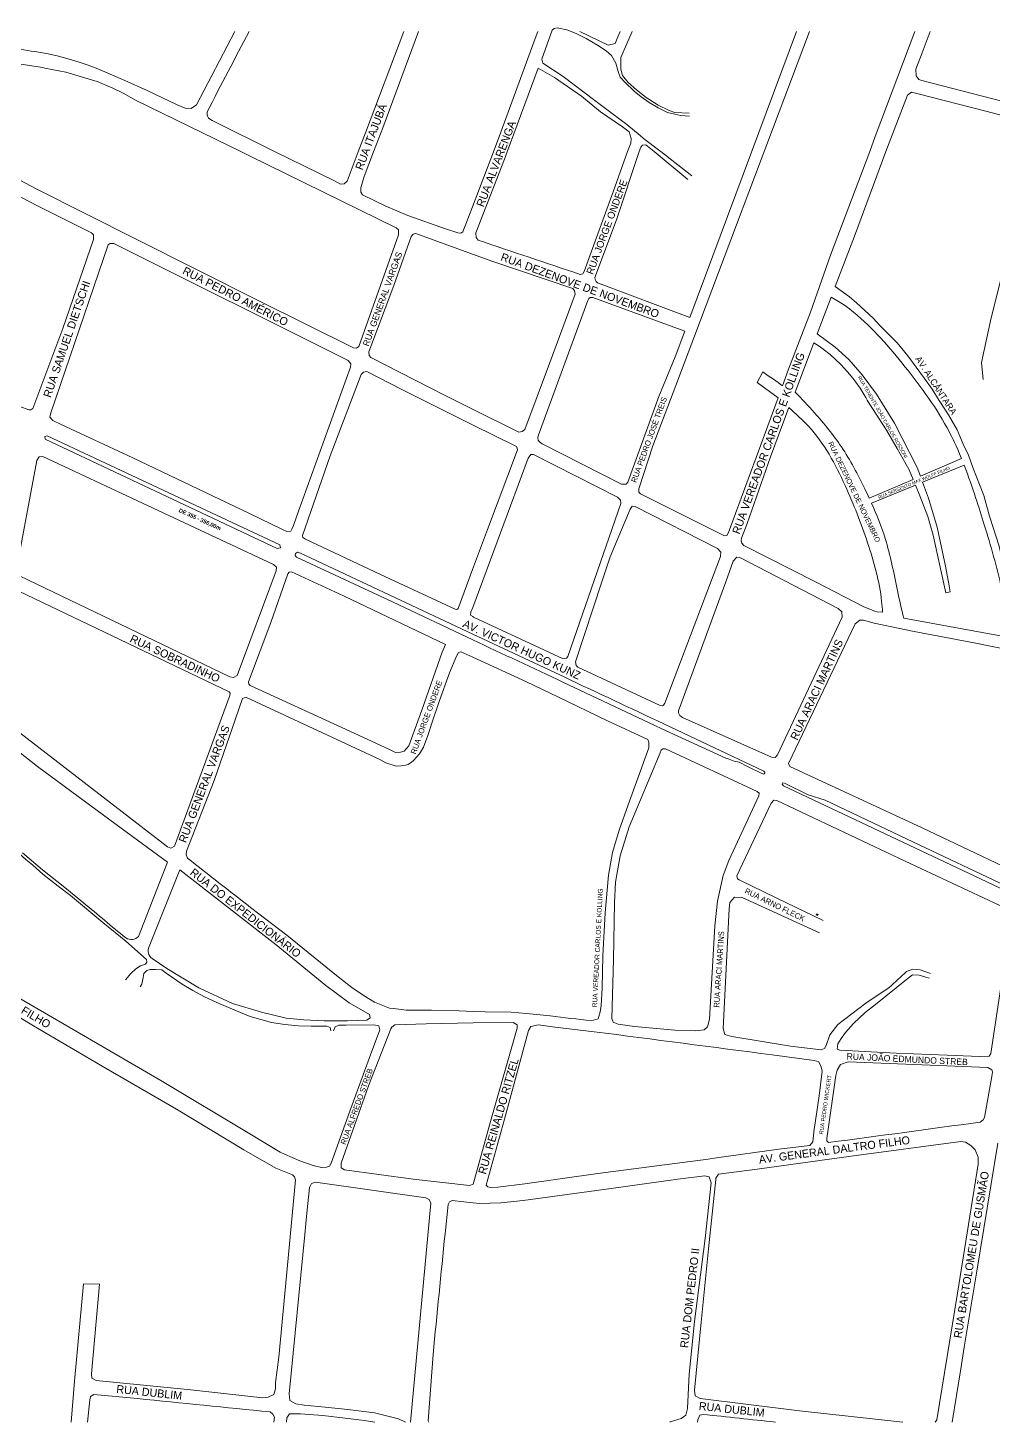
# Model space of a CAD drawing. Header units: millimetres. Extents: x 489444 to 491600, y 6716971 to 6717843.
# Drawn here: x 490046 to 490649, y 6716971 to 6717842 of the extents above; entities that cross this region are included whole.
import ezdxf
from ezdxf.enums import TextEntityAlignment as Align

# ---------------------------------------------------------------- set-up
doc = ezdxf.new("R2010")
doc.units = ezdxf.units.MM
doc.header["$MEASUREMENT"] = 0
doc.layers.get('0').update_dxf_attribs({"linetype": 'CONTINUOUS'})
for name, color, linetype, lineweight in [('R-PEAD-DE-63', 1, 'CONTINUOUS', 53), ('VIARIO-NOME RUAS', 7, 'CONTINUOUS', 5), ('VIARIO-VIA-PAV-CMFIO', 7, 'CONTINUOUS', 5), ('VIARIO-VIA-SEM-CALÇ', 7, 'CONTINUOUS', 5)]:
    doc.layers.add(name, color=color, linetype=linetype, lineweight=lineweight)
doc.layers.add('Texto', color=7, linetype='CONTINUOUS')
doc.styles.add('Trecho', font='Arial Bold.ttf', dxfattribs={"height": 7})

# ---------------------------------------------------------------- blocks, each defined once
blk = doc.blocks.new('CAP')
blk.add_lwpolyline([(0, -0.61), (0, 0.61)])

msp = doc.modelspace()

# ---------------------------------------------------------------- linework, layer by layer
at = {"layer": 'VIARIO-VIA-PAV-CMFIO'}
for points in [[(490013.25, 6717840.1), (490012.73, 6717836.35), (490013.13, 6717833.49), (490014.99, 6717832.42, -0.000823), (490052.55, 6717827.12), (490057.37, 6717826.22), (490064.04, 6717824.73), (490071.61, 6717822.79), (490077.9, 6717820.74), (490083.39, 6717819.06), (490089.53, 6717816.6), (490106.44, 6717809.42), (490120.28, 6717803.2), (490139, 6717794.15), (490144.01, 6717792.14), (490147.85, 6717791.85), (490151.06, 6717794.26), (490175.07, 6717840.1)], [(490183.99, 6717840.1, 0.00023), (490157.79, 6717789.86)], [(490420.41, 6717764.95), (490411.51, 6717739.84), (490400.16, 6717708.99), (490393.34, 6717690.1), (490392.43, 6717688.56), (490390.92, 6717688.19, -0.000646), (490327.03, 6717709.67), (490325.87, 6717711.24), (490325.7, 6717714.11), (490343.49, 6717760.17), (490345.19, 6717764.88)], [(490323.71, 6717459.95, -0.000437), (490380.09, 6717433.36)], [(490443.07, 6717407.39, 0.000505), (490381.2, 6717436.48)], [(490162.16, 6717372.04), (490144.83, 6717327.88), (490144.77, 6717325.6), (490145.55, 6717323.41, 0.000935), (490184.86, 6717292.7), (490207.57, 6717275.44)], [(490640.78, 6717158.56, -0.001556), (490545.99, 6717145.78)], [(490295.82, 6716971.96), (490298.89, 6717013.42, 0.000637), (490306.39, 6717088.76), (490308.28, 6717107.14), (490309.18, 6717108.81), (490310.77, 6717109.59), (490318.23, 6717108.7), (490323.99, 6717108.15)], [(490114.27, 6716985.77, -0.000829), (490197.08, 6716977.43), (490198.77, 6716976), (490199.77, 6716974.19), (490199.45, 6716971.08)], [(490512.8, 6716971.08, 0.000066), (490467.65, 6716975.9), (490465.6, 6716975.51), (490464.41, 6716972.46), (490464.15, 6716971.08)]]:
    msp.add_lwpolyline(points, format="xyb", dxfattribs=at)
for points in [[(490252.17, 6717764.77), (490256.63, 6717776.59), (490280.72, 6717840.1)], [(490289.81, 6717840.1), (490267.5, 6717779.86), (490261.73, 6717764.78)], [(490336.6, 6717764.86), (490341.25, 6717777.04), (490362.68, 6717835.66)], [(490364.33, 6717840.1), (490362.68, 6717835.66)], [(490373.38, 6717840.88), (490366.86, 6717822.63), (490367.56, 6717820.27)], [(490571.78, 6717765.11), (490575.22, 6717774.34), (490596.39, 6717830.57), (490599.96, 6717840.1)], [(490609.49, 6717840.1), (490604.48, 6717826.74)], [(490604.48, 6717826.74), (490600.63, 6717816.47), (490600.76, 6717812.39)], [(490179.21, 6717764.73), (490113.42, 6717796.93), (490105.3, 6717801.49), (490098.9, 6717804.66), (490089.11, 6717808.85), (490079.84, 6717811.46), (490069.53, 6717814.59), (490056.35, 6717817.17), (490054.98, 6717817.45), (490025.12, 6717822.1), (490016.92, 6717823.46), (490013.67, 6717822.81), (490013.67, 6717822.81), (490010.88, 6717819.84), (490006.78, 6717794.9)], [(490345.19, 6717764.88), (490364.57, 6717817.1)], [(490364.57, 6717817.1), (490374.74, 6717811.17), (490391.71, 6717799.67), (490403.51, 6717789.87), (490417.3, 6717780.44), (490421.47, 6717777.28), (490422.79, 6717773.09), (490422.47, 6717770.2)], [(490600.76, 6717812.39), (490602.45, 6717810.11), (490604.23, 6717809.45), (490667.27, 6717793.23), (490677.91, 6717791.24), (490680.11, 6717791.97), (490680.9, 6717793.68), (490684.35, 6717806.9)], [(490581.79, 6717765.08), (490595.29, 6717800.2), (490597.74, 6717802.15)], [(490597.74, 6717802.15), (490601.24, 6717801.34), (490644.17, 6717790.14), (490674.81, 6717782.03), (490676.68, 6717780.71), (490676.82, 6717777.69)], [(490157.79, 6717789.86), (490157.71, 6717789.7), (490157.73, 6717788.91)], [(490157.73, 6717788.91), (490157.77, 6717787.63), (490158.7, 6717785.9), (490160.98, 6717784.44), (490200.18, 6717764.71)], [(490007.72, 6717764.54), (490051.03, 6717741.74), (490113.05, 6717710.55), (490190, 6717671.65), (490190.08, 6717671.65), (490249.32, 6717642.38), (490251.01, 6717642.03), (490251.09, 6717642.03), (490252.5, 6717643.11)], [(490275.83, 6717717.22), (490184.17, 6717762.32), (490179.21, 6717764.73)], [(490200.18, 6717764.71), (490237.42, 6717746.63), (490241.15, 6717744.68), (490243.39, 6717744.8), (490245.27, 6717746.38)], [(490245.27, 6717746.38), (490252.17, 6717764.77)], [(490261.73, 6717764.78), (490255.9, 6717749.4), (490253.7, 6717742.39)], [(490323.47, 6717730.5), (490336.6, 6717764.86)], [(490427.72, 6717764.95), (490413.56, 6717722.27), (490400.06, 6717686.33), (490400.24, 6717685.05), (490400.79, 6717683.76), (490401.63, 6717683.01), (490459.36, 6717661.39)], [(490422.47, 6717770.2), (490420.41, 6717764.95)], [(490428.67, 6717767.72), (490427.72, 6717764.95)], [(490517.16, 6717618.69), (490520.91, 6717628.92), (490534.63, 6717664.67), (490547.3, 6717700.33), (490571.78, 6717765.11)], [(490562.12, 6717712.14), (490581.79, 6717765.08)], [(490673.68, 6717765.08), (490664.98, 6717729.77), (490647.53, 6717661.07), (490643.28, 6717640.86)], [(490001, 6717752.99), (489992.18, 6717691.67), (489982.78, 6717622.43), (489984.88, 6717618.58), (489987.32, 6717617.14), (489991.82, 6717616.23), (489995.37, 6717615.21), (490005.23, 6717614.14), (490013.43, 6717612.54), (490018.73, 6717611.57), (490025.4, 6717610.09), (490033.38, 6717607.92), (490040.71, 6717605.66), (490046.45, 6717603.59), (490047.72, 6717603.62), (490048.98, 6717604.46), (490067.55, 6717654.48), (490086.69, 6717709.95), (490086.73, 6717713), (490085.62, 6717714.23), (490051.32, 6717731.37), (490004.45, 6717755.57), (490002.14, 6717755.1), (490001, 6717752.99)], [(490253.7, 6717742.39), (490253.78, 6717739.67), (490254.87, 6717737.87), (490269.47, 6717730.86), (490283.08, 6717724.94), (490306.75, 6717716.76), (490314.34, 6717714.18), (490316.35, 6717714), (490317.52, 6717714.91), (490323.47, 6717730.5)], [(490252.5, 6717643.11), (490277.39, 6717713.03)], [(490285.26, 6717711.82), (490274.44, 6717681.33), (490258.83, 6717639.86)], [(490277.39, 6717713.03), (490277.38, 6717716.06), (490275.83, 6717717.22)], [(490323.5, 6717700.89), (490288.24, 6717713.82), (490286.41, 6717713.29), (490285.26, 6717711.82)], [(490550.21, 6717680.58), (490562.12, 6717712.14)], [(490066.55, 6717594.49), (490061.34, 6717596.91), (490059.6, 6717598.93), (490060.09, 6717601.74), (490095.98, 6717706.71)], [(490095.98, 6717706.71), (490097.23, 6717707.62), (490099.39, 6717707.6), (490245.87, 6717634.45), (490247.61, 6717632.35), (490247.27, 6717630.26), (490214.85, 6717540.22)], [(490386.23, 6717679.43), (490336.29, 6717696.2), (490323.5, 6717700.89)], [(490323.58, 6717604.1), (490352.55, 6717589.7), (490354.54, 6717590), (490356.26, 6717591.24), (490371.72, 6717632.64), (490387.61, 6717675.96), (490387.23, 6717678.03), (490386.23, 6717679.43)], [(490395.54, 6717671.86), (490364.57, 6717587.26)], [(490396.15, 6717673.1), (490395.54, 6717671.86)], [(490397.07, 6717673.83), (490396.15, 6717673.1)], [(490398.72, 6717673.83), (490397.07, 6717673.83)], [(490456.17, 6717652.81), (490398.72, 6717673.83)], [(490547.67, 6717673.96), (490538.93, 6717651.09)], [(490536.83, 6717645.53), (490525.17, 6717614.7)], [(490258.83, 6717639.86), (490259.05, 6717637.55), (490260.13, 6717636.3), (490306.1, 6717612.79), (490323.58, 6717604.1)], [(490323.59, 6717594.19), (490321.38, 6717595.27), (490279.79, 6717616.19), (490257.49, 6717627.6), (490255.51, 6717627.23), (490253.95, 6717625.59), (490234.6, 6717574.82), (490217.3, 6717525.07), (490217.49, 6717523.88), (490219.2, 6717522.81), (490266.18, 6717500.61), (490312.67, 6717478.95), (490313.71, 6717478.74), (490314.57, 6717479.41), (490323.67, 6717503.79)], [(490482.38, 6717524.98), (490483.56, 6717526.89), (490514.43, 6717611.2)], [(490521.2, 6717604.98), (490521.2, 6717604.98), (490509.79, 6717574.32), (490495.23, 6717532.55), (490491.69, 6717523.35)], [(490183.75, 6717538.99), (490111.31, 6717573.68), (490066.55, 6717594.49)], [(490351.05, 6717580.72), (490323.59, 6717594.19)], [(490364.57, 6717587.26), (490364.37, 6717585.95)], [(490364.37, 6717585.95), (490364.51, 6717584.64)], [(490364.51, 6717584.64), (490365.36, 6717583.55)], [(490365.36, 6717583.55), (490367.02, 6717582.37)], [(490367.02, 6717582.37), (490416.68, 6717557.24)], [(490051.41, 6717571.88), (490052.79, 6717574.23)], [(490052.79, 6717574.23), (490055.1, 6717574.38), (490199.34, 6717506.91), (490201.07, 6717505.37), (490200.81, 6717502.96)], [(490323.67, 6717503.79), (490333, 6717528.79), (490351.66, 6717578.58), (490351.49, 6717579.74), (490351.05, 6717580.72)], [(490361.77, 6717575.64), (490359.98, 6717575.75), (490358.32, 6717573.48), (490323.69, 6717480.11)], [(490414.19, 6717549.08), (490361.77, 6717575.64)], [(490155.94, 6717444.44), (490040.65, 6717499.88), (490038.66, 6717502.3), (490038.91, 6717505.1), (490051.41, 6717571.88)], [(490416.68, 6717557.24), (490419.47, 6717557.19)], [(490419.47, 6717557.19), (490420.51, 6717558.37)], [(490428.45, 6717551.18), (490480.91, 6717524.88), (490482.38, 6717524.98)], [(490214.85, 6717540.22), (490211.67, 6717531.39), (490210.77, 6717529.07), (490210.06, 6717527.84), (490209.09, 6717527.39), (490207.6, 6717527.52), (490204.83, 6717528.9), (490183.75, 6717538.99)], [(490478.56, 6717512.23), (490478.78, 6717514.69), (490476.73, 6717516.95), (490425.24, 6717543.3), (490423.35, 6717543.33), (490421.99, 6717541.56)], [(490491.69, 6717523.35), (490491.42, 6717521.73), (490491.76, 6717520.31), (490493.11, 6717518.91), (490537.9, 6717496.11), (490568.02, 6717480.54), (490575, 6717477.75), (490576.34, 6717477.46), (490579.77, 6717477.16)], [(490323.7, 6717463.47), (490216.04, 6717513.99), (490214.26, 6717514.58), (490213, 6717513.9), (490212.84, 6717512.58), (490213.71, 6717511.53)], [(490213.71, 6717511.53), (490273.63, 6717483.54), (490323.71, 6717459.95)], [(490449.64, 6717435.74), (490478.44, 6717511.98), (490478.56, 6717512.23)], [(490452.36, 6717415.5), (490452.29, 6717414.17), (490453, 6717412.61), (490454.68, 6717411.26), (490510.41, 6717386.5), (490512.63, 6717386.26), (490514.12, 6717388.03), (490554.61, 6717474.09), (490554.34, 6717477.47), (490552.08, 6717479.43), (490490.93, 6717511.15)], [(490488.75, 6717511.52), (490486.48, 6717508.96), (490481.89, 6717496.1), (490452.36, 6717415.5)], [(490490.93, 6717511.15), (490488.75, 6717511.52)], [(490200.81, 6717502.96), (490176.44, 6717437.6), (490174.24, 6717436.26), (490171.9, 6717436.76), (490155.94, 6717444.44)], [(490208.17, 6717501.22), (490197.53, 6717470.79), (490183.64, 6717433.71), (490183.84, 6717432.12), (490184.75, 6717431.27)], [(490306.71, 6717457.01), (490243.05, 6717487.29), (490210.54, 6717502.33), (490209.1, 6717502.2), (490208.17, 6717501.22)], [(490323.69, 6717480.11), (490322.49, 6717477.28), (490322.34, 6717475.27), (490323.69, 6717474.43)], [(490103.98, 6717342.11), (490085.2, 6717356.22), (490051.7, 6717380.67), (490031.06, 6717397.26), (490021.42, 6717405.17), (490018.33, 6717409), (490016.64, 6717413.78), (490015.72, 6717417.91), (490015.62, 6717421.26), (490015.92, 6717424.86), (490020.15, 6717450.23), (490024.37, 6717470.33)], [(490323.69, 6717474.43), (490324.2, 6717474.06), (490380.21, 6717448), (490382.21, 6717448.43), (490383.05, 6717449.41)], [(490604.52, 6717342.32), (490521.79, 6717380.65), (490520.99, 6717382.52), (490562.73, 6717469.88), (490565.46, 6717472.23), (490567.91, 6717472.09), (490574.61, 6717470.22), (490599.43, 6717465.02), (490638.11, 6717457.71), (490677.8, 6717449.66)], [(490592.95, 6717473.34), (490659.01, 6717461.34), (490659.01, 6717461.34), (490659.01, 6717461.34), (490659.01, 6717461.34), (490659.01, 6717461.34)], [(490381.2, 6717436.48), (490323.7, 6717463.47)], [(490316.36, 6717452.42), (490323.72, 6717449.03)], [(490323.72, 6717449.03), (490357.3, 6717433.55), (490376.83, 6717424.17)], [(490389.41, 6717442.74), (490440.9, 6717418.75), (490442.2, 6717418.68), (490442.99, 6717419.06), (490443.79, 6717420.26)], [(490380.09, 6717433.36), (490437.43, 6717406.31), (490441.87, 6717404.27)], [(490443.79, 6717420.26), (490449.64, 6717435.74)], [(490376.83, 6717424.17), (490407.83, 6717409.28), (490433.04, 6717397.71), (490433.81, 6717395.9), (490433.67, 6717392.46), (490420.76, 6717356.75)], [(490175.45, 6717410.51), (490179.86, 6717423.3), (490180.97, 6717423.73), (490182.4, 6717423.93)], [(490162.16, 6717372.04), (490175.45, 6717410.51)], [(490441.87, 6717404.27), (490481.85, 6717385.94), (490483.87, 6717385.36), (490486.94, 6717384.17), (490490.08, 6717383.38), (490495.76, 6717380.51), (490504.36, 6717376.45), (490505.65, 6717376), (490506.19, 6717376.66), (490506.17, 6717377.27), (490505.52, 6717377.76), (490470.81, 6717394.33), (490443.07, 6717407.39)], [(490471.58, 6717222.82), (490474.87, 6717281.22), (490476.61, 6717296.52), (490480.23, 6717312.66), (490483.67, 6717321.99), (490502.42, 6717362.47), (490502.61, 6717364.03), (490501.33, 6717365.18), (490444.18, 6717391.79), (490442.4, 6717391.87), (490441.35, 6717390.92), (490440.78, 6717389.32)], [(490647.34, 6717201.41), (490653.67, 6717242.82), (490655.77, 6717243.41), (490656.84, 6717243.96), (490657.81, 6717246.43), (490664.09, 6717285.22), (490664.1, 6717287.57), (490662.37, 6717289.46), (490593.83, 6717321.59), (490513.68, 6717359.47), (490511.82, 6717359.6), (490510.26, 6717357.77), (490488.72, 6717312.49), (490489.08, 6717310.5), (490490.17, 6717309.88), (490513.76, 6717298.53), (490542.67, 6717284.5)], [(490799.87, 6717347.98), (490782.28, 6717279.41), (490781.11, 6717278.48), (490778.75, 6717278.41), (490763.93, 6717280.6), (490744.77, 6717284.98), (490730.01, 6717288.66), (490717.1, 6717292.11), (490710.58, 6717294.7), (490700.43, 6717298.58), (490688.34, 6717303.41), (490675.56, 6717308.66), (490604.52, 6717342.32)], [(490103.98, 6717342.11), (490132.96, 6717320.87)], [(490132.96, 6717320.87), (490114.89, 6717274.57)], [(490121.6, 6717268.17), (490140.75, 6717316.08)], [(490140.75, 6717316.08), (490201.01, 6717269.24)], [(490484.33, 6717295.84), (490483.83, 6717291.7)], [(490487.24, 6717299.11), (490484.33, 6717295.84)], [(490492.11, 6717298.8), (490487.24, 6717299.11)], [(490540.32, 6717276.71), (490492.11, 6717298.8)], [(490483.83, 6717291.7), (490480.07, 6717216.98)], [(490009.83, 6717253.67), (490074.04, 6717216.34)], [(490010.16, 6717242.14), (490049.25, 6717218.64)], [(490049.25, 6717218.64), (490094.76, 6717191.93)], [(490074.04, 6717216.34), (490128.86, 6717184.55)], [(490272.56, 6717216.72), (490258.66, 6717181.16)], [(490259.86, 6717200.52), (490265.73, 6717216.13)], [(490334.9, 6717158.88), (490351.42, 6717217.3)], [(490358.5, 6717215.77), (490343.47, 6717160.4)], [(490410.59, 6717223.34), (490411.52, 6717220.98)], [(490411.52, 6717220.98), (490414.48, 6717219.7)], [(490414.48, 6717219.7), (490424.87, 6717218.21)], [(490424.87, 6717218.21), (490449.87, 6717216.03)], [(490449.87, 6717216.03), (490462.73, 6717215.63)], [(490462.73, 6717215.63), (490468.38, 6717216.23)], [(490468.38, 6717216.23), (490470.44, 6717218.16)], [(490470.44, 6717218.16), (490471.58, 6717222.82)], [(490480.07, 6717216.98), (490481.2, 6717213.31)], [(490481.2, 6717213.31), (490485.62, 6717212.02)], [(490485.62, 6717212.02), (490522.2, 6717205.97)], [(490543.53, 6717204.47), (490544.53, 6717206.5)], [(490247.01, 6717165.36), (490259.86, 6717200.52)], [(490522.2, 6717205.97), (490541.43, 6717203.64)], [(490541.43, 6717203.64), (490543.53, 6717204.47)], [(490553.06, 6717203.46), (490588.19, 6717201.64)], [(490588.19, 6717201.64), (490620.1, 6717200.35)], [(490620.1, 6717200.35), (490645.25, 6717199.22)], [(490645.25, 6717199.22), (490646.35, 6717199.73)], [(490646.35, 6717199.73), (490647.34, 6717201.41)], [(490094.76, 6717191.93), (490138.58, 6717166.57)], [(490551.48, 6717190.95), (490550.58, 6717187.63)], [(490553.55, 6717194.53), (490551.48, 6717190.95)], [(490558.22, 6717196.13), (490553.55, 6717194.53)], [(490645.58, 6717192.6), (490558.22, 6717196.13)], [(490648.03, 6717191.25), (490645.58, 6717192.6)], [(490648.4, 6717190.04), (490648.03, 6717191.25)], [(490648.4, 6717190.04), (490648.13, 6717188.3)], [(490128.86, 6717184.55), (490184.45, 6717151.25)], [(490258.66, 6717181.16), (490241.44, 6717132.83)], [(490648.13, 6717188.3), (490643.41, 6717161.39)], [(490138.58, 6717166.57), (490180.81, 6717141.2)], [(490235.36, 6717132.78), (490247.01, 6717165.36)], [(490324.87, 6717122.68), (490334.9, 6717158.88)], [(490343.47, 6717160.4), (490332.04, 6717119.17)], [(490642.67, 6717159.87), (490640.78, 6717158.56)], [(490643.41, 6717161.39), (490642.67, 6717159.87)], [(490184.45, 6717151.25), (490203.47, 6717139.8)], [(490613.63, 6716972.42), (490626.56, 6717051.68), (490639.56, 6717132.3), (490639.52, 6717136.62), (490637.66, 6717141.16), (490634.9, 6717143.95), (490631.54, 6717146.04), (490628.57, 6717146.32), (490560.04, 6717137.17), (490501.38, 6717129.09), (490477.17, 6717126), (490475.6, 6717123.56), (490475.61, 6717122.58), (490471.03, 6717079.28), (490466.4, 6717033.62)], [(490651.68, 6717145.47), (490638.55, 6717065.39)], [(490180.81, 6717141.2), (490200.74, 6717129.76)], [(490203.47, 6717139.8), (490206.21, 6717138.53)], [(490206.21, 6717138.53), (490215.59, 6717134.28)], [(490476.02, 6717136.2), (490514.88, 6717141.73)], [(490514.88, 6717141.73), (490534.38, 6717143.94)], [(490200.74, 6717129.76), (490211.11, 6717125.52)], [(490215.59, 6717134.28), (490224.01, 6717131.44)], [(490224.01, 6717131.44), (490229.28, 6717130.26)], [(490229.28, 6717130.26), (490232.26, 6717130.33)], [(490232.26, 6717130.33), (490234.31, 6717131.1)], [(490234.31, 6717131.1), (490235.36, 6717132.78)], [(490241.44, 6717132.83), (490241.54, 6717130.02)], [(490241.54, 6717130.02), (490243.6, 6717128.75)], [(490243.6, 6717128.75), (490286.5, 6717122.96)], [(490401.8, 6717126.36), (490470.71, 6717135.44)], [(490470.71, 6717135.44), (490476.02, 6717136.2)], [(490209.09, 6716988.66), (490218.87, 6717088.4), (490219.97, 6717101.54), (490221.66, 6717117.64), (490222.98, 6717120.24), (490225.58, 6717120.94), (490294.35, 6717111.19)], [(490212.96, 6717122.42), (490209.13, 6717080.28)], [(490211.11, 6717125.52), (490212.26, 6717124.39)], [(490212.26, 6717124.39), (490212.96, 6717122.42)], [(490286.5, 6717122.96), (490321.71, 6717118.93)], [(490321.71, 6717118.93), (490324, 6717119.69)], [(490323.99, 6717108.15), (490328.03, 6717107.68), (490341.33, 6717108.02), (490355.22, 6717109.65), (490410.24, 6717117.1), (490451.75, 6717122.91), (490468.75, 6717124.95), (490471.49, 6717124.44), (490472.66, 6717120.65), (490468.86, 6717085.73), (490462.35, 6717034.04)], [(490324, 6717119.69), (490324.06, 6717119.71)], [(490324.06, 6717119.71), (490324.87, 6717122.68)], [(490332.04, 6717119.17), (490333.19, 6717118.04)], [(490339.47, 6717117.91), (490356.19, 6717119.91)], [(490356.19, 6717119.91), (490401.8, 6717126.36)], [(490294.35, 6717111.19), (490296.43, 6717110.2)], [(490333.19, 6717118.04), (490335.01, 6717117.76)], [(490335.01, 6717117.76), (490339.47, 6717117.91)], [(490297.46, 6717107.83), (490284.77, 6716971.08)], [(490296.43, 6717110.2), (490297.46, 6717107.83)], [(490209.13, 6717080.28), (490202.57, 6717011.7)], [(490638.55, 6717065.39), (490630.78, 6717017.97)], [(490080.47, 6717057.5), (490074.98, 6716996.67)], [(490090.58, 6717057.28), (490080.47, 6717057.5)], [(490085.5, 6717001.16), (490090.58, 6717057.28)], [(490462.35, 6717034.04), (490458.93, 6717000.95), (490457.97, 6716979.54), (490456.94, 6716975.36), (490453.92, 6716973.28), (490447.1, 6716971.18), (490446.77, 6716971.08)], [(490466.4, 6717033.62), (490462.29, 6716991.01), (490462.74, 6716987.48)], [(490630.78, 6717017.97), (490628.55, 6717004.38), (490623.26, 6716971.08)], [(490202.57, 6717011.7), (490200.5, 6716995.75)], [(490085.83, 6716998.5), (490085.5, 6717001.16)], [(490088.35, 6716997.16), (490085.83, 6716998.5)], [(490147.51, 6716991.2), (490088.35, 6716997.16)], [(490074.98, 6716996.67), (490072.89, 6716971.08)], [(490192.53, 6716986.19), (490147.51, 6716991.2)], [(490199.51, 6716988.41), (490196, 6716986.73)], [(490200.44, 6716991.81), (490199.51, 6716988.41)], [(490200.5, 6716995.75), (490200.44, 6716991.81)], [(490083.08, 6716971.08), (490084.42, 6716984.91)], [(490084.42, 6716984.91), (490084.94, 6716987.04)], [(490084.94, 6716987.04), (490086.9, 6716988.27)], [(490086.9, 6716988.27), (490114.27, 6716985.77)], [(490196, 6716986.73), (490192.53, 6716986.19)], [(490462.74, 6716987.48), (490465.74, 6716985.83), (490527.88, 6716978.08), (490592.44, 6716971.08)], [(490207.32, 6716971.08), (490207.56, 6716973.67)], [(490612.6, 6716971.08), (490613.63, 6716972.42)]]:
    msp.add_lwpolyline(points, dxfattribs=at)
for points in [[(490056.63, 6717585.28), (490056.34, 6717587.03), (490057.93, 6717587.39), (490203.16, 6717519.16), (490203.6, 6717517.41), (490201.62, 6717516.96)], [(490171.45, 6717427.32), (490172.27, 6717426.47), (490171.99, 6717425.18), (490137.47, 6717330.96), (490135.03, 6717329.77), (490133.01, 6717330.51), (490028.85, 6717410.94), (490026.4, 6717412.78), (490024.71, 6717416.01), (490024.12, 6717419.66), (490024.39, 6717424.46), (490035.8, 6717487.53), (490037.8, 6717490.54), (490040.2, 6717490.21)], [(490518.43, 6717370.22), (490517.31, 6717370.47), (490516.96, 6717369.64), (490517.84, 6717368.67), (490659.92, 6717301.61), (490661.88, 6717301.71), (490662.11, 6717303.4), (490660.76, 6717304.35), (490594.66, 6717335.61), (490543.96, 6717359.76), (490533.23, 6717363.05)]]:
    msp.add_lwpolyline(points, close=True, dxfattribs=at)
for centre, radius, start, end in [((490110.33, 6717279.13), 6.45, 238.83609, 315.06453), ((490126.74, 6717265.52), 5.79, 152.74719, 234.67356)]:
    msp.add_arc(centre, radius, start, end, dxfattribs=at)
at = {"layer": 'VIARIO-VIA-SEM-CALÇ'}
for p, q in [((490643.28, 6717640.86), (490641.54, 6717633.22)), ((490641.54, 6717633.22), (490642.65, 6717622.5)), ((490501.33, 6717620.6), (490504.87, 6717627.38)), ((490514.43, 6717611.2), (490501.33, 6717620.6))]:
    msp.add_line(p, q, dxfattribs=at)
for points in [[(490459.17, 6717787.15), (490453.81, 6717787.6), (490449.94, 6717788.29), (490445.38, 6717789.49), (490439.53, 6717792.3), (490433.84, 6717795.61), (490428.96, 6717799.17), (490424.64, 6717802.78), (490418.96, 6717808.08), (490415.9, 6717811.48), (490414.5, 6717814.95), (490413.09, 6717820.12), (490410.49, 6717825.1), (490407.06, 6717827.98), (490401.58, 6717831.45), (490394.65, 6717835.54), (490388.36, 6717838.72), (490382.4, 6717841.1), (490376.49, 6717842.26), (490374.59, 6717841.79), (490373.38, 6717840.88)], [(490390.72, 6717840.1), (490408.31, 6717831.47), (490412.6, 6717832.47), (490414.36, 6717836.75), (490415.76, 6717840.1)], [(490423.25, 6717840.1), (490416.34, 6717823.78), (490416.22, 6717816.55), (490417.24, 6717812.49), (490420.82, 6717808.22), (490425.95, 6717803.56), (490432.01, 6717798.82), (490439.55, 6717794.06), (490446.43, 6717790.73), (490450.02, 6717789.31), (490459, 6717788.87)], [(490534.2, 6717840.1), (490450.6, 6717618.74), (490436.31, 6717581.12), (490427.38, 6717554.22), (490427.47, 6717552.09), (490428.45, 6717551.18)], [(490459.36, 6717661.39), (490525.93, 6717840.1)], [(490367.56, 6717820.27), (490380.16, 6717811.94), (490400.01, 6717796.9), (490420.02, 6717781.89), (490428.25, 6717774.97)], [(490428.25, 6717774.97), (490430.48, 6717773.1), (490440.6, 6717765.44), (490441.23, 6717764.93)], [(490437.03, 6717764.92), (490436.03, 6717765.84), (490431.94, 6717769.19), (490429.83, 6717769.08), (490428.67, 6717767.72)], [(490458.01, 6717747.52), (490437.03, 6717764.92)], [(490441.23, 6717764.93), (490460.51, 6717749.77)], [(490550.21, 6717680.58), (490559.18, 6717674.23), (490563.4, 6717670.41), (490573.89, 6717660.94), (490578.13, 6717656.27), (490588.92, 6717645.56), (490595.61, 6717637.24), (490605.95, 6717623.18), (490610.7, 6717616.42), (490615.21, 6717609.38), (490620.93, 6717600.47), (490626.27, 6717591.07), (490630.14, 6717582.2), (490633.49, 6717575.2), (490636.23, 6717567.49), (490642.93, 6717550.06), (490646.65, 6717537.1), (490652.68, 6717518.38), (490655.09, 6717507.11), (490659.42, 6717486.79), (490661.4, 6717474.5), (490662.72, 6717465.47), (490663.03, 6717461.04)], [(490420.51, 6717558.37), (490439.94, 6717611.98), (490450.14, 6717636.63), (490456.17, 6717652.81)], [(490538.93, 6717651.09), (490550.1, 6717642.77), (490558.58, 6717635.14), (490567.04, 6717625.37), (490576.04, 6717613.3), (490587.27, 6717595.17), (490601.45, 6717567.55), (490603.44, 6717562.13)], [(490598.79, 6717560.13), (490596.27, 6717566.19), (490588.91, 6717579.38), (490582.14, 6717590.87), (490573.44, 6717604.36), (490571.76, 6717607.01), (490570.19, 6717609.73), (490569.21, 6717611.32), (490568.23, 6717612.99), (490567.09, 6717615.01), (490565.66, 6717617.22), (490563.07, 6717620.85), (490561.21, 6717623.35), (490557.82, 6717627.34), (490553.78, 6717631.88), (490547.01, 6717638.11), (490542.68, 6717641.45), (490540.06, 6717643.44), (490536.83, 6717645.53)], [(490604.8, 6717558.43), (490608.48, 6717548.41), (490613.86, 6717530.2), (490619.11, 6717505.85), (490621.31, 6717493.57), (490622.06, 6717489.83), (490619.33, 6717489.26), (490615.76, 6717505.26), (490611.33, 6717525.22), (490607.95, 6717536.88), (490603.03, 6717549.9), (490600.26, 6717556.57)], [(490383.05, 6717449.41), (490416.25, 6717545.14), (490415.98, 6717547.1), (490414.19, 6717549.08)], [(490421.99, 6717541.56), (490409.53, 6717511.83), (490404.39, 6717496.22), (490387.95, 6717446.09), (490388.36, 6717443.86), (490389.41, 6717442.74)], [(490184.75, 6717431.27), (490241.97, 6717405.12), (490271.32, 6717391.67), (490275.54, 6717389.56), (490278.57, 6717389.64), (490280.87, 6717390.27), (490283.82, 6717393.55), (490291.97, 6717415.92), (490304.69, 6717452.24), (490306.71, 6717457.01)], [(490285.15, 6717383.32), (490286.72, 6717384.45), (490290.38, 6717388.66), (490292.96, 6717392.78), (490295.71, 6717400.21), (490298.35, 6717408.51), (490302.7, 6717421.34), (490309.14, 6717439.34), (490313.65, 6717449.73), (490314.84, 6717451.96), (490316.36, 6717452.42)], [(490182.4, 6717423.93), (490253.5, 6717390.83), (490265.67, 6717385.11), (490269.49, 6717382.99), (490275.94, 6717381.02), (490278.98, 6717381.11), (490281.64, 6717381.67)], [(490440.78, 6717389.32), (490421.41, 6717343.08), (490415.8, 6717324.85), (490412.94, 6717308.41), (490412.36, 6717295.61), (490411.61, 6717260.09), (490410.59, 6717223.34)], [(490281.64, 6717381.67), (490283.35, 6717382.03), (490283.53, 6717382.16)], [(490283.53, 6717382.16), (490285.15, 6717383.32)], [(490054.97, 6717316.2), (490042.34, 6717326.87)], [(490068.89, 6717305.16), (490054.97, 6717316.2)], [(490064.63, 6717306.03), (490055.14, 6717313.47)], [(490072.5, 6717300.11), (490064.63, 6717306.03)], [(490080.59, 6717295.54), (490068.89, 6717305.16)], [(490092.62, 6717283.35), (490072.5, 6717300.11)], [(490107.08, 6717271.64), (490092.62, 6717283.35)], [(490119.94, 6717260.06), (490107.08, 6717271.64)], [(490201.01, 6717269.24), (490231.99, 6717243.92)], [(490207.57, 6717275.44), (490238.63, 6717250.05)], [(490119.28, 6717257.32), (490120.03, 6717258.54)], [(490120.03, 6717258.54), (490119.94, 6717260.06)], [(490132.53, 6717254.62), (490123.4, 6717260.79)], [(490106.83, 6717247.5), (490110.14, 6717251.32)], [(490110.14, 6717251.32), (490113.16, 6717254.23)], [(490113.16, 6717254.23), (490116.25, 6717256.08)], [(490116.25, 6717256.08), (490119.28, 6717257.32)], [(490118.28, 6717251.36), (490117.76, 6717248.88)], [(490120.15, 6717253.31), (490118.28, 6717251.36)], [(490122.2, 6717253.93), (490120.15, 6717253.31)], [(490125.54, 6717253.96), (490122.2, 6717253.93)], [(490129.57, 6717253.61), (490125.54, 6717253.96)], [(490132.25, 6717251.66), (490129.57, 6717253.61)], [(490142.13, 6717244.67), (490132.25, 6717251.66)], [(490152.53, 6717242.5), (490132.53, 6717254.62)], [(490238.63, 6717250.05), (490248.11, 6717242.62)], [(490598.52, 6717250.52), (490594.62, 6717247.69)], [(490594.71, 6717252.67), (490598.61, 6717254.13)], [(490602.66, 6717250.45), (490598.52, 6717250.52)], [(490598.61, 6717254.13), (490603.21, 6717253.59)], [(490608.83, 6717248.56), (490602.66, 6717250.45)], [(490603.21, 6717253.59), (490609.64, 6717251.34)], [(490116.96, 6717244.78), (490115.98, 6717243.1)], [(490117.76, 6717248.88), (490116.96, 6717244.78)], [(490148.92, 6717240.71), (490142.13, 6717244.67)], [(490173.59, 6717232.58), (490152.53, 6717242.5)], [(490231.99, 6717243.92), (490246.6, 6717233.04)], [(490248.11, 6717242.62), (490255.83, 6717237.44)], [(490569.21, 6717232.9), (490583.96, 6717242.58)], [(490594.62, 6717247.69), (490575.33, 6717232.1)], [(490156.04, 6717236.87), (490148.92, 6717240.71)], [(490165.61, 6717232.44), (490156.04, 6717236.87)], [(490176.06, 6717228.05), (490165.61, 6717232.44)], [(490191.64, 6717227.19), (490173.59, 6717232.58)], [(490246.6, 6717233.04), (490259.12, 6717225.71)], [(490255.83, 6717237.44), (490262.24, 6717233.48)], [(490262.24, 6717233.48), (490271.62, 6717229.76)], [(490551.77, 6717219.54), (490569.21, 6717232.9)], [(490184.58, 6717224.61), (490176.06, 6717228.05)], [(490191.42, 6717222.58), (490184.58, 6717224.61)], [(490207.17, 6717223.38), (490191.64, 6717227.19)], [(490259.67, 6717223.74), (490257.55, 6717222.28)], [(490259.12, 6717225.71), (490259.67, 6717223.74)], [(490271.62, 6717229.76), (490274.34, 6717229.43)], [(490274.34, 6717229.43), (490282.11, 6717228.48)], [(490282.11, 6717228.48), (490297.99, 6717228.39)], [(490297.99, 6717228.39), (490315.17, 6717228)], [(490315.17, 6717228), (490323.91, 6717227.67)], [(490568.81, 6717227.1), (490561.63, 6717220.14)], [(490575.33, 6717232.1), (490568.81, 6717227.1)], [(490197.95, 6717220.81), (490191.42, 6717222.58)], [(490206.38, 6717219.51), (490197.95, 6717220.81)], [(490214.64, 6717218.64), (490206.38, 6717219.51)], [(490218.12, 6717222.48), (490207.17, 6717223.38)], [(490222.77, 6717218.47), (490214.64, 6717218.64)], [(490230.81, 6717221.91), (490218.12, 6717222.48)], [(490230, 6717218.39), (490222.77, 6717218.47)], [(490232.66, 6717218.51), (490230, 6717218.39)], [(490245.48, 6717221.73), (490230.81, 6717221.91)], [(490234.57, 6717217.69), (490232.66, 6717218.51)], [(490234.97, 6717215.64), (490234.57, 6717217.69)], [(490237.68, 6717218.02), (490236.79, 6717215.66)], [(490240.1, 6717219.1), (490237.68, 6717218.02)], [(490244.51, 6717219.21), (490240.1, 6717219.1)], [(490261.98, 6717219.36), (490244.51, 6717219.21)], [(490257.55, 6717222.28), (490245.48, 6717221.73)], [(490264.95, 6717218.63), (490261.98, 6717219.36)], [(490265.73, 6717216.13), (490264.95, 6717218.63)], [(490273.24, 6717217.94), (490272.56, 6717216.72)], [(490275.13, 6717219.32), (490273.24, 6717217.94)], [(490294.72, 6717219.86), (490275.13, 6717219.32)], [(490323.91, 6717220.56), (490294.72, 6717219.86)], [(490349.04, 6717220.85), (490323.91, 6717220.56)], [(490351.41, 6717219.27), (490349.04, 6717220.85)], [(490351.42, 6717217.31), (490351.41, 6717219.27)], [(490359.92, 6717218.28), (490358.5, 6717215.77)], [(490364.85, 6717219.31), (490359.92, 6717218.28)], [(490373.45, 6717218.17), (490364.85, 6717219.31)], [(490399.61, 6717214.97), (490373.45, 6717218.17)], [(490546.86, 6717213.01), (490551.77, 6717219.54)], [(490561.63, 6717220.14), (490556.6, 6717214.48)], [(490544.53, 6717206.5), (490546.86, 6717213.01)], [(490551.71, 6717207.53), (490551.48, 6717204.11)], [(490553.82, 6717210.88), (490551.71, 6717207.53)], [(490556.6, 6717214.48), (490553.82, 6717210.88)], [(490536.98, 6717197.08), (490510.73, 6717200.58)], [(490551.48, 6717204.11), (490553.06, 6717203.46)], [(490539.95, 6717196.19), (490536.98, 6717197.08)], [(490541.42, 6717193.09), (490539.95, 6717196.19)], [(490540.2, 6717174.95), (490542.05, 6717190.37)], [(490542.05, 6717190.37), (490541.42, 6717193.09)], [(490550.58, 6717187.63), (490544.98, 6717148.28)], [(490536.86, 6717152.4), (490540.2, 6717174.95)], [(490534.38, 6717143.94), (490536.11, 6717146.23)], [(490536.11, 6717146.23), (490536.53, 6717150.18)], [(490536.53, 6717150.18), (490536.86, 6717152.4)], [(490544.98, 6717148.28), (490545, 6717146.76)], [(490545, 6717146.76), (490545.99, 6717145.78)], [(490281.7, 6716971.08), (490277.35, 6716973.14), (490262.33, 6716976.83), (490245.78, 6716978.92), (490231.56, 6716980.52), (490218.41, 6716981.77), (490213.28, 6716982.54), (490209.53, 6716984.6), (490209.09, 6716988.66)], [(490262.65, 6716971.08), (490256.18, 6716972.15), (490244.11, 6716973.44), (490229.96, 6716975.11), (490216.11, 6716976.34), (490209.34, 6716976.21), (490207.56, 6716973.67)], [(490296.28, 6716971.08), (490295.82, 6716971.96)]]:
    msp.add_lwpolyline(points, dxfattribs=at)
at = {"layer": 'VIARIO-VIA-SEM-CALÇ', "flags": 128}
for points in [[(490603.44, 6717562.13), (490629.17, 6717573.18)], [(490604.8, 6717558.43), (490630.69, 6717569.03)], [(490571.44, 6717548.39), (490598.79, 6717560.13)], [(490572.84, 6717545.34), (490600.26, 6717556.57)]]:
    msp.add_lwpolyline(points, dxfattribs=at)
at = {"layer": 'VIARIO-VIA-SEM-CALÇ'}
for points in [[(490323.91, 6717227.67), (490331.51, 6717227.38), (490347.77, 6717227.21), (490357.35, 6717226.38), (490372.18, 6717224.84, 0.00115), (490397.73, 6717221.86), (490402.13, 6717223.04), (490403.38, 6717227.37), (490403.88, 6717231.32), (490404.55, 6717242.18), (490404.91, 6717262.45), (490406.43, 6717289.4), (490408.44, 6717312.86), (490410.98, 6717327.07), (490415.19, 6717340.92), (490420.76, 6717356.75)], [(490055.14, 6717313.47, -0.001481), (490038.23, 6717328.27)], [(490106.99, 6717273.61, -0.001873), (490080.59, 6717295.54)], [(490583.96, 6717242.58, 0.003377), (490594.71, 6717252.67)], [(490510.73, 6717200.58, 0.000507), (490399.61, 6717214.97)]]:
    msp.add_lwpolyline(points, format="xyb", dxfattribs=at)
for points, knots in [([(490629.17, 6717573.18), (490625.5, 6717581.69), (490616.58, 6717600.57), (490594.87, 6717630.11), (490570.95, 6717657.93), (490554.63, 6717670.16), (490547.7, 6717674.05)], [120.250699, 120.250699, 120.250699, 120.250699, 133.78968, 183.141809, 229.499247, 242.684166, 242.684166, 242.684166, 242.684166]), ([(490571.44, 6717548.39), (490570.53, 6717550.33), (490565.27, 6717561.32), (490555.41, 6717580.17), (490539.52, 6717599.6), (490529.22, 6717610.44), (490525.17, 6717614.7)], [78.283469, 78.283469, 78.283469, 78.283469, 84.694562, 114.711031, 141.933212, 159.587999, 159.587999, 159.587999, 159.587999]), ([(490659.01, 6717461.34), (490657.61, 6717471.64), (490654.2, 6717495.51), (490644.08, 6717529.61), (490636.49, 6717553.85), (490630.69, 6717569.03)], [4.005686, 4.005686, 4.005686, 4.005686, 35.145426, 76.243163, 110.712303, 110.712303, 110.712303, 110.712303]), ([(490592.95, 6717473.34), (490591.62, 6717479.09), (490587.79, 6717495.73), (490583.29, 6717520.43), (490576.11, 6717538.13), (490572.84, 6717545.34)], [0, 0, 0, 0, 17.721256, 51.254196, 74.93998, 74.93998, 74.93998, 74.93998])]:
    msp.add_open_spline(points, degree=3, knots=knots, dxfattribs=at)
msp.add_open_spline([(490504.87, 6717627.38), (490509.66, 6717624), (490513.72, 6717621.13), (490517.16, 6717618.69)], degree=3, dxfattribs=at)
msp.add_spline([(490521.2, 6717604.98), (490533.49, 6717593.33), (490556.33, 6717556.3), (490570.42, 6717520.52), (490579.18, 6717483.92), (490579.77, 6717477.16)], degree=3, dxfattribs=at)

# ---------------------------------------------------------------- block references
at = {"layer": 'R-PEAD-DE-63', "rotation": 153.6080948785573}
msp.add_blockref('CAP', (490538.87, 6717288.18), dxfattribs=at)

# ---------------------------------------------------------------- texts
at = {"layer": 'Texto', "style": 'Trecho'}
msp.add_text('DE 355 - 356,00m', height=2.5, rotation=335.80003, dxfattribs=at).set_placement((490152.77, 6717534.05), align=Align.CENTER)
at = {"layer": 'VIARIO-NOME RUAS'}
for s, height, rotation, p in [('RUA ITAJUBÁ', 5, 69.28632, (490254.82, 6717752.99)), ('RUA ALVARENGA', 5, 69, (490330.46, 6717729.9)), ('RUA JORGE ONDERE', 4.5, 69.66057, (490398.75, 6717687.79)), ('RUA GENERAL VARGAS', 4, 70, (490258.61, 6717642.97)), ('RUA DEZENOVE DE NOVEMBRO', 5, 339.76455, (490340.71, 6717697.1)), ('RUA PEDRO AMÉRICO', 5, 332.96388, (490141.9, 6717688.82)), ('RUA SAMUEL DIETSCHI', 5, 71, (490060.02, 6717610.82)), ('RUA VEREADOR CARLOS E KOLLING', 5, 70.03881, (490490.35, 6717525.5)), ('AV. ALCÂNTARA', 4, 303.02843, (490600, 6717635.44)), ('RUA TENENTE JOÃO CARLOS ROSSONI', 2.2, 300.13938, (490564.19, 6717623.96)), ('RUA PEDRO JOSÉ TREIS', 3.5, 69.92769, (490425.82, 6717557.81)), ('RUA DEZENOVE DE NOVEMBRO', 3.2, 295.63524, (490545.7, 6717582.85)), ('RUA SARGENTO MAX WOLFF FILHO', 2, 22.70894, (490577.56, 6717547.88)), ('AV. VICTOR HUGO KUNZ', 5, 335.41132, (490317.01, 6717468.14)), ('RUA SOBRADINHO', 5, 334.95323, (490109.08, 6717458.83)), ('RUA ARACI MARTINS', 5, 65, (490526.43, 6717396.73)), ('RUA JORGE ONDERE', 3.5, 69.88844, (490288.08, 6717388.09)), ('RUA GENERAL VARGAS', 5, 69.24197, (490144.54, 6717332.63)), ('RUA DO EXPEDICIONÁRIO', 5, 321.95188, (490146.6, 6717313.57)), ('RUA ARNO FLECK', 3.5, 333.93555, (490493.24, 6717301.83)), ('RUA VEREADOR CARLOS E KOLLING', 3, 87.18312, (490401.33, 6717230.22)), ('RUA ARACI MARTINS', 3.5, 86.25652, (490477.74, 6717229.95)), ('AV. GENERAL DALTRO FILHO', 5, 329.33285, (489976.23, 6717265.39)), ('RUA REINALDO RITZEL', 5, 74, (490331.86, 6717125.56)), ('RUA JOÃO EDMUNDO STREB', 4, 357.27606, (490557.21, 6717197.65)), ('RUA ALFREDO STREB', 3.5, 70, (490244.28, 6717144.12)), ('RUA PEDRO WICKERT', 2.5, 81.93087, (490542.56, 6717150.68)), ('AV. GENERAL DALTRO FILHO', 5, 7.48313, (490502.81, 6717132.6)), ('RUA BARTOLOMEU DE GUSMÃO', 5, 80.59832, (490629.06, 6717023.2)), ('RUA DOM PEDRO II', 5, 83.43575, (490458.2, 6717017.16)), ('RUA DUBLIM', 5, 354, (490100.87, 6716989.37)), ('RUA DUBLIM', 5, 354, (490464.78, 6716978.76))]:
    msp.add_text(s, height=height, rotation=rotation, dxfattribs=at).set_placement(p)

doc.saveas('drawing.dxf')
